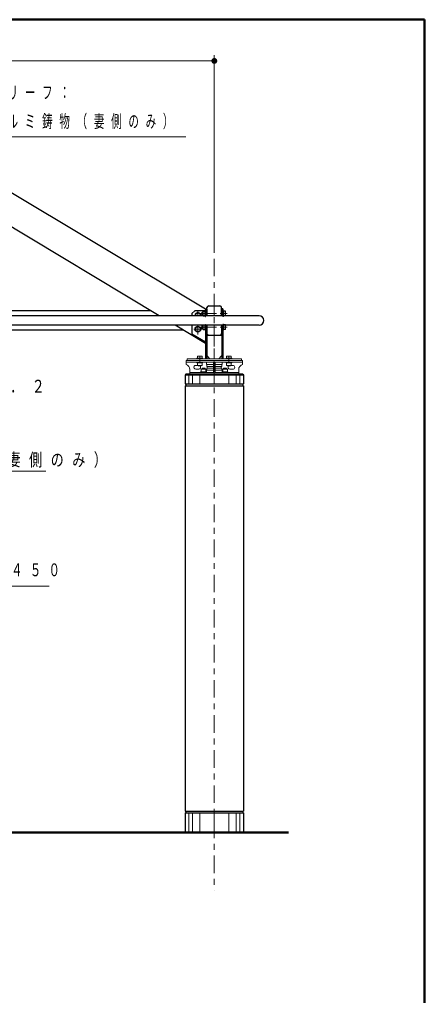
# Model space of a CAD drawing. Units: millimetres on the paper. Extents: x -365 to 0, y 0 to 257.
# Drawn here: x -69.2 to 0, y 90.2 to 257 of the extents above; entities that cross this region are included whole.
import ezdxf

# ---------------------------------------------------------------- set-up
doc = ezdxf.new("R2010")
doc.units = ezdxf.units.MM
doc.linetypes.add('USER2', pattern=[6, 3, -1, 1, -1])
doc.layers.add('1_30', color=7, linetype='Continuous', lineweight=13)
doc.layers.add('NAKAMURA図枠', color=7, linetype='Continuous', lineweight=13)
doc.styles.add('ＭＳ ゴシック', font='')
doc.styles.get('ＭＳ ゴシック').set_extended_font_data('MS Gothic')

# ---------------------------------------------------------------- blocks, each defined once
blk = doc.blocks.new('filled_dot')
at = {"color": 0, "linetype": 'Continuous', "lineweight": -2, "const_width": 1.25}
blk.add_lwpolyline([(-0.625, 0, 1), (0.625, 0, 1)], format="xyb", close=True, dxfattribs=at)

msp = doc.modelspace()

# ---------------------------------------------------------------- linework, layer by layer
at = {"layer": '1_30'}
for p, q in [((-35.936, 217.119), (-35.936, 250.923)), ((-155.936, 249.923), (-35.936, 249.923)), ((-40.311, 196.235), (-40.311, 194.734)), ((-40.103, 196.4), (-31.77, 196.4)), ((-39.686, 196.235), (-39.686, 194.734)), ((-38.436, 196.235), (-38.436, 194.734)), ((-35.936, 196.235), (-35.936, 194.734)), ((-33.436, 196.235), (-33.436, 194.734)), ((-32.186, 196.235), (-32.186, 194.734)), ((-31.561, 196.235), (-31.561, 194.734)), ((-40.311, 121.401), (-40.311, 118.068)), ((-39.686, 121.401), (-39.686, 118.068)), ((-38.436, 121.401), (-38.436, 118.068)), ((-35.936, 121.401), (-35.936, 118.068)), ((-33.436, 121.401), (-33.436, 118.068)), ((-32.186, 121.401), (-32.186, 118.068)), ((-31.561, 121.401), (-31.561, 118.068))]:
    msp.add_line(p, q, dxfattribs=at)
at = {"layer": '1_30', "lineweight": 25}
for p, q in [((-37.466, 207.486), (-95.936, 242.568)), ((-45.338, 206.378), (-95.936, 236.737)), ((-46.766, 207.234), (-145.107, 207.234)), ((-37.453, 207.478), (-37.453, 207.234)), ((-37.187, 206.378), (-37.187, 207.768)), ((-36.903, 208.068), (-34.987, 208.068)), ((-34.687, 206.378), (-34.687, 207.768)), ((-28.27, 206.378), (-163.603, 206.378)), ((-28.27, 204.758), (-163.603, 204.758)), ((-41.21, 203.901), (-150.663, 203.901)), ((-37.453, 201.647), (-42.638, 204.758)), ((-37.187, 204.758), (-37.187, 203.368)), ((-34.687, 204.758), (-34.687, 203.368)), ((-37.453, 201.854), (-37.453, 201.647)), ((-36.938, 203.068), (-34.987, 203.068))]:
    msp.add_line(p, q, dxfattribs=at)
at = {"layer": '1_30', "linetype": 'USER2'}
msp.add_line((-35.936, 216.119), (-35.936, 108.068), dxfattribs=at)
at = {"layer": '1_30', "color": 20, "lineweight": 25}
for p, q in [((-39.253, 207.234), (-39.753, 206.734)), ((-37.42, 207.234), (-39.253, 207.234)), ((-39.153, 206.632), (-38.753, 206.863)), ((-38.353, 206.632), (-38.753, 206.863)), ((-37.575, 207.234), (-37.487, 207.234)), ((-37.42, 207.568), (-37.22, 207.568)), ((-37.42, 207.568), (-37.42, 206.378)), ((-37.42, 207.568), (-37.42, 206.378)), ((-37.22, 207.568), (-37.22, 206.378)), ((-37.22, 207.568), (-37.22, 206.378)), ((-34.653, 207.568), (-34.653, 206.378)), ((-34.653, 207.568), (-34.653, 206.378)), ((-34.453, 207.568), (-34.653, 207.568)), ((-34.453, 207.568), (-34.453, 206.378)), ((-34.453, 207.568), (-34.453, 206.378)), ((-39.753, 206.734), (-39.753, 206.378)), ((-39.153, 206.632), (-39.153, 206.378)), ((-38.353, 206.632), (-38.353, 206.378)), ((-39.753, 204.758), (-39.753, 203.234)), ((-39.153, 204.299), (-38.753, 204.53)), ((-39.153, 204.299), (-39.153, 203.837)), ((-38.753, 203.606), (-39.153, 203.837)), ((-38.353, 204.299), (-38.753, 204.53)), ((-38.753, 203.606), (-38.353, 203.837)), ((-38.353, 204.299), (-38.353, 203.837)), ((-37.42, 204.758), (-37.42, 199.033)), ((-37.42, 204.758), (-37.42, 199.034)), ((-37.22, 204.758), (-37.22, 199.033)), ((-37.22, 204.758), (-37.22, 199.034)), ((-34.653, 204.758), (-34.653, 199.033)), ((-34.653, 204.758), (-34.653, 199.034)), ((-34.453, 204.758), (-34.453, 199.033)), ((-34.453, 204.758), (-34.453, 199.034)), ((-37.42, 201.834), (-39.753, 203.234)), ((-37.22, 203.068), (-34.653, 203.068)), ((-37.22, 199.568), (-36.687, 199.034)), ((-34.687, 199.534), (-35.187, 199.034))]:
    msp.add_line(p, q, dxfattribs=at)
at = {"layer": '1_30', "color": 20, "linetype": 'USER2'}
for p, q in [((-38.753, 207.239), (-38.753, 206.378)), ((-35.937, 208.394), (-35.937, 206.378)), ((-37.93, 206.401), (-39.462, 206.401)), ((-37.93, 206.401), (-39.412, 206.401)), ((-36.915, 206.734), (-37.755, 206.734)), ((-34.958, 206.734), (-34.118, 206.734)), ((-37.93, 204.068), (-39.462, 204.068)), ((-37.93, 204.068), (-39.412, 204.068)), ((-38.753, 204.758), (-38.753, 203.148)), ((-36.915, 204.401), (-37.755, 204.401)), ((-35.937, 204.758), (-35.937, 197.959)), ((-34.958, 204.401), (-34.118, 204.401)), ((-38.436, 199.474), (-38.436, 198.342)), ((-33.437, 199.474), (-33.437, 198.342))]:
    msp.add_line(p, q, dxfattribs=at)
at = {"layer": '1_30', "color": 190, "lineweight": 25}
for p, q in [((-38.031, 206.468), (-38.031, 207.001)), ((-38.031, 207.001), (-37.864, 207.001)), ((-37.864, 207.134), (-37.509, 207.134)), ((-37.864, 206.334), (-37.864, 207.134)), ((-37.509, 206.234), (-37.509, 207.234)), ((-37.509, 207.234), (-37.42, 207.234)), ((-37.42, 206.234), (-37.42, 207.234)), ((-34.364, 207.234), (-34.453, 207.234)), ((-34.453, 207.234), (-34.453, 206.234)), ((-34.364, 206.234), (-34.364, 207.234)), ((-34.042, 207.134), (-34.364, 207.134)), ((-34.042, 206.334), (-34.042, 207.134)), ((-38.031, 206.468), (-37.864, 206.468)), ((-37.864, 206.334), (-37.509, 206.334)), ((-37.509, 206.234), (-37.42, 206.234)), ((-34.364, 206.234), (-34.453, 206.234)), ((-34.042, 206.334), (-34.364, 206.334)), ((-38.031, 204.134), (-38.031, 204.668)), ((-38.031, 204.668), (-37.864, 204.668)), ((-38.031, 204.134), (-37.864, 204.134)), ((-37.864, 204.801), (-37.509, 204.801)), ((-37.864, 204.001), (-37.864, 204.801)), ((-37.864, 204.001), (-37.509, 204.001)), ((-37.509, 203.901), (-37.509, 204.901)), ((-37.509, 204.901), (-37.42, 204.901)), ((-37.509, 203.901), (-37.42, 203.901)), ((-37.42, 203.901), (-37.42, 204.901)), ((-34.364, 204.901), (-34.453, 204.901)), ((-34.453, 204.901), (-34.453, 203.901)), ((-34.364, 203.901), (-34.453, 203.901)), ((-34.364, 203.901), (-34.364, 204.901)), ((-34.042, 204.801), (-34.364, 204.801)), ((-34.042, 204.001), (-34.364, 204.001)), ((-34.042, 204.001), (-34.042, 204.801))]:
    msp.add_line(p, q, dxfattribs=at)
at = {"layer": '1_30', "color": 190, "linetype": 'USER2'}
for p, q in [((-38.56, 206.734), (-33.717, 206.734)), ((-38.56, 204.401), (-33.717, 204.401))]:
    msp.add_line(p, q, dxfattribs=at)
at = {"layer": '1_30', "color": 4}
for p, q in [((-40.77, 198.733), (-40.77, 198.033)), ((-40.77, 198.733), (-31.103, 198.733)), ((-40.603, 199.034), (-40.603, 198.733)), ((-31.27, 199.034), (-40.603, 199.034)), ((-38.936, 199.14), (-38.936, 199.034)), ((-37.936, 199.14), (-38.936, 199.14)), ((-38.036, 199.474), (-38.836, 199.474)), ((-38.836, 199.474), (-38.836, 199.14)), ((-38.036, 199.474), (-38.036, 199.14)), ((-37.936, 199.14), (-37.936, 199.034)), ((-33.936, 199.14), (-32.936, 199.14)), ((-33.936, 199.14), (-33.936, 199.034)), ((-33.836, 199.474), (-33.036, 199.474)), ((-33.836, 199.474), (-33.836, 199.14)), ((-33.036, 199.474), (-33.036, 199.14)), ((-32.936, 199.14), (-32.936, 199.034)), ((-31.27, 199.034), (-31.27, 198.733)), ((-31.103, 198.733), (-31.103, 198.033)), ((-40.77, 198.433), (-36.086, 198.433)), ((-40.103, 197.167), (-40.103, 196.4)), ((-39.103, 197.9), (-38.836, 197.9)), ((-39.103, 197.233), (-38.603, 197.233)), ((-38.936, 198.433), (-38.936, 198.327)), ((-38.936, 198.327), (-37.936, 198.327)), ((-38.836, 198.327), (-38.836, 197.893)), ((-38.036, 197.893), (-38.836, 197.893)), ((-38.703, 197.893), (-38.703, 197.807)), ((-38.17, 197.807), (-38.703, 197.807)), ((-38.17, 197.893), (-38.17, 197.807)), ((-38.17, 197.24), (-37.37, 197.24)), ((-38.17, 197.24), (-38.17, 196.807)), ((-38.036, 198.327), (-38.036, 197.893)), ((-38.036, 197.433), (-38.036, 197.24)), ((-38.036, 197.433), (-37.503, 197.433)), ((-37.936, 198.433), (-37.936, 198.327)), ((-37.503, 197.433), (-37.503, 197.24)), ((-37.37, 197.24), (-37.37, 196.807)), ((-37.27, 198.433), (-37.27, 198.033)), ((-36.086, 198.033), (-37.27, 198.033)), ((-36.086, 197.1), (-37.27, 197.1)), ((-37.27, 197.1), (-37.27, 196.807)), ((-37.203, 198.033), (-37.203, 197.7)), ((-36.086, 197.7), (-37.203, 197.7)), ((-36.086, 197.433), (-37.203, 197.433)), ((-37.203, 197.433), (-37.203, 197.1)), ((-37.136, 197.7), (-37.136, 197.433)), ((-36.086, 198.433), (-36.086, 196.7)), ((-35.853, 197.7), (-36.02, 197.7)), ((-35.786, 198.433), (-35.786, 196.7)), ((-31.103, 198.433), (-35.786, 198.433)), ((-35.786, 198.033), (-34.603, 198.033)), ((-35.786, 197.7), (-34.67, 197.7)), ((-35.786, 197.433), (-34.67, 197.433)), ((-35.786, 197.1), (-34.603, 197.1)), ((-34.736, 197.7), (-34.736, 197.433)), ((-34.67, 198.033), (-34.67, 197.7)), ((-34.67, 197.433), (-34.67, 197.1)), ((-34.603, 198.433), (-34.603, 198.033)), ((-34.603, 197.1), (-34.603, 196.807)), ((-34.503, 197.24), (-34.503, 196.807)), ((-33.703, 197.24), (-34.503, 197.24)), ((-33.836, 197.433), (-34.37, 197.433)), ((-34.37, 197.433), (-34.37, 197.24)), ((-33.936, 198.433), (-33.936, 198.327)), ((-32.936, 198.327), (-33.936, 198.327)), ((-33.836, 198.327), (-33.836, 197.893)), ((-33.836, 197.893), (-33.036, 197.893)), ((-33.836, 197.433), (-33.836, 197.24)), ((-33.703, 197.893), (-33.703, 197.807)), ((-33.703, 197.807), (-33.17, 197.807)), ((-33.703, 197.24), (-33.703, 196.807)), ((-32.77, 197.233), (-33.27, 197.233)), ((-33.17, 197.893), (-33.17, 197.807)), ((-33.036, 198.327), (-33.036, 197.893)), ((-32.77, 197.9), (-33.036, 197.9)), ((-32.936, 198.433), (-32.936, 198.327)), ((-31.77, 197.167), (-31.77, 196.4)), ((-40.103, 196.7), (-36.086, 196.7)), ((-38.27, 196.807), (-37.27, 196.807)), ((-38.27, 196.807), (-38.27, 196.7)), ((-37.27, 196.807), (-37.27, 196.7)), ((-31.77, 196.7), (-35.786, 196.7)), ((-34.603, 196.807), (-34.603, 196.7)), ((-33.603, 196.807), (-34.603, 196.807)), ((-33.603, 196.807), (-33.603, 196.7))]:
    msp.add_line(p, q, dxfattribs=at)
at = {"layer": '1_30', "color": 20}
for p, q in [((-40.603, 199.034), (-40.603, 198.734)), ((-40.603, 199.034), (-31.27, 199.034)), ((-31.27, 198.734), (-40.603, 198.734)), ((-31.27, 199.034), (-31.27, 198.734))]:
    msp.add_line(p, q, dxfattribs=at)
at = {"layer": '1_30', "color": 4, "lineweight": 25}
for p, q in [((-40.794, 196.401), (-40.937, 196.235)), ((-30.936, 196.235), (-40.936, 196.235)), ((-40.936, 196.233), (-40.936, 194.734)), ((-31.079, 196.4), (-40.793, 196.4)), ((-31.078, 196.402), (-30.935, 196.236)), ((-30.936, 196.233), (-30.936, 194.734)), ((-40.936, 194.734), (-30.936, 194.734)), ((-40.936, 194.4), (-40.936, 121.734)), ((-40.936, 194.4), (-30.936, 194.4)), ((-40.794, 194.734), (-40.794, 194.4)), ((-31.079, 194.734), (-31.079, 194.4)), ((-30.936, 194.4), (-30.936, 121.734)), ((-40.936, 121.734), (-30.936, 121.734)), ((-40.936, 121.401), (-30.936, 121.401)), ((-40.936, 121.401), (-40.936, 118.068)), ((-40.794, 121.734), (-40.794, 121.401)), ((-31.079, 121.734), (-31.079, 121.401)), ((-30.936, 121.401), (-30.936, 118.068))]:
    msp.add_line(p, q, dxfattribs=at)
at = {"layer": '1_30', "color": 1, "lineweight": 50}
msp.add_line((-150.936, 118.068), (-23.234, 118.068), dxfattribs=at)
at = {"layer": '1_30'}
for points in [[(-92.958, 228.491), (-76.772, 236.973), (-40.822, 236.973)], [(-142.93, 203.9), (-118.853, 179.824), (-64.758, 179.824)], [(-155.991, 197.74), (-118.433, 160.182), (-64.191, 160.182)]]:
    msp.add_lwpolyline(points, dxfattribs=at)
at = {"layer": '1_30', "color": 20, "lineweight": 25}
msp.add_circle((-38.753, 204.068), 0.5, dxfattribs=at)
msp.add_arc((-38.753, 206.401), 0.5, 357.33096, 180, dxfattribs=at)
at = {"layer": '1_30', "lineweight": 25}
for centre, radius, start, end in [((-36.887, 207.768), 0.3, 90, 180), ((-34.987, 207.768), 0.3, 360, 90), ((-28.27, 205.568), 0.81, 270, 90), ((-36.887, 203.368), 0.3, 179.99999, 270), ((-34.987, 203.368), 0.3, 270, 0.00001)]:
    msp.add_arc(centre, radius, start, end, dxfattribs=at)
at = {"layer": '1_30', "color": 4}
for centre, radius, start, end in [((-41, 197.167), 0.897, 0, 75.13713), ((-39.103, 197.567), 0.333, 89.99999, 270), ((-38.603, 197.567), 0.333, 270, 46.07223), ((-33.27, 197.567), 0.333, 133.92777, 270), ((-32.77, 197.567), 0.333, 270, 90), ((-30.873, 197.167), 0.897, 104.86287, 179.99999)]:
    msp.add_arc(centre, radius, start, end, dxfattribs=at)
at = {"layer": 'NAKAMURA図枠', "lineweight": 50}
for p, q in [((0, 257), (-365, 257)), ((0, 0), (0, 257))]:
    msp.add_line(p, q, dxfattribs=at)

# ---------------------------------------------------------------- block references
at = {"layer": '1_30', "xscale": 0.4, "yscale": 0.4, "rotation": 180}
msp.add_blockref('filled_dot', (-35.936, 249.923), dxfattribs=at)

# ---------------------------------------------------------------- texts
at = {"layer": '1_30', "char_height": 2.199, "attachment_point": 4, "style": 'ＭＳ ゴシック'}
for s, insert in [('\\T1.64;\\W0.6;レリーフ：', (-74.238, 244.473)), ('\\T1.64;\\W0.6;アルミ鋳物（妻側のみ）', (-74.238, 239.473)), ('\\T1.64;\\W0.75;登梁：□－１５０Ｘ７５Ｘ３．２', (-118.82, 194.215)), ('\\T1.64;\\W0.75;□－１００Ｘ５０Ｘ３．２（妻側のみ）', (-119.26, 181.624)), ('\\T1.64;\\W0.65;マルチジョイント：鋳鉄\u3000ＦＣＤ４５０', (-118.636, 162.832))]:
    msp.add_mtext(s, dxfattribs=dict(at, insert=insert))

doc.saveas('drawing.dxf')
